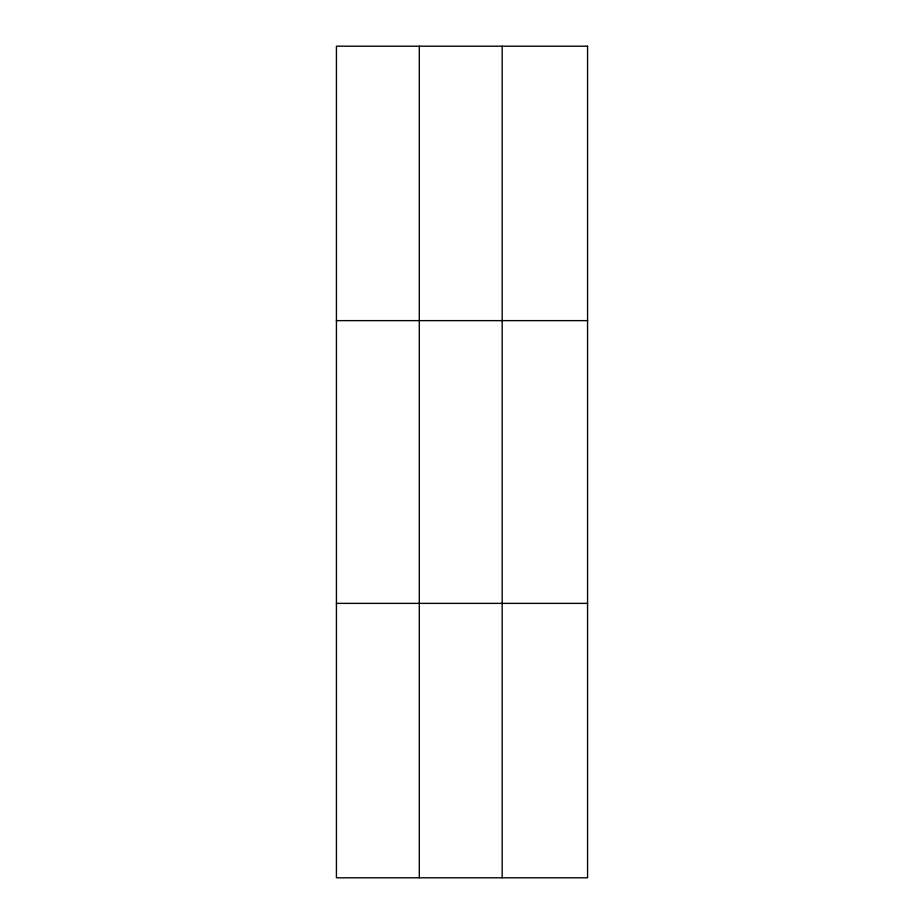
<?xml version="1.0" encoding="UTF-8"?>
<svg xmlns="http://www.w3.org/2000/svg" width="924" height="924" viewBox="0 0 924 924"><rect width="100%" height="100%" fill="white"/><g stroke="black" fill="none" stroke-linecap="round" stroke-linejoin="round"><path stroke-width="1.39" d="M419.3 46.2L419.3 877.8M502.182 46.2L502.182 877.8M336.428 320.628L587.572 320.628M336.428 603.372L587.572 603.372M587.572 46.2L587.572 877.8L336.428 877.8L336.428 46.2L587.572 46.2"/></g></svg>
